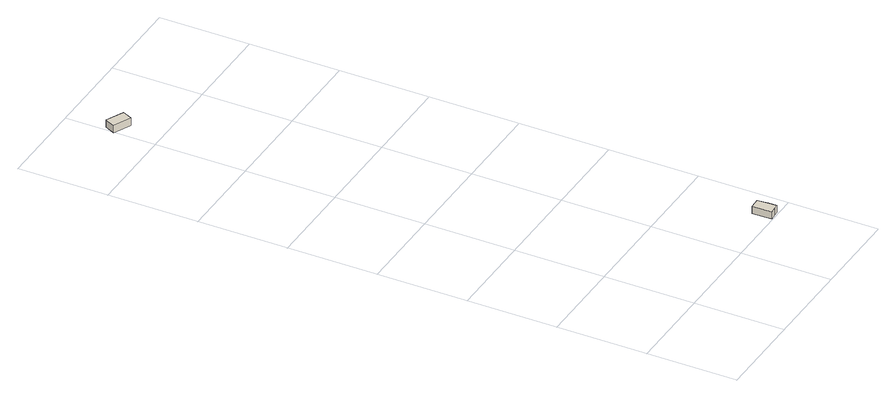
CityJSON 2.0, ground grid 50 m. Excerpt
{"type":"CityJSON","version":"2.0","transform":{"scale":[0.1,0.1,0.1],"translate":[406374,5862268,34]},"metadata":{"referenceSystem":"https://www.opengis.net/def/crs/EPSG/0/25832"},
"CityObjects":{
"building1":{"type":"Building","attributes":{"Gemeindeschluessel":"03454033","AbsoluteHoehe":"35.567","MittlereTraufHoehe":"39.508","Firsthoehe":"40.531","function":"31001_1000","roofType":"3100","measuredHeight":4.96},"address":[{"country":"Germany","locality":"Lorup"}],"geometry":[{"type":"MultiSurface","lod":"1","boundaries":[[[0,1,2,3,4,5,6,7]],[[8,9,10,11,12,13,14,15]],[[8,15,7,6]],[[9,8,6,5]],[[10,9,5,4]],[[11,10,4,3]],[[12,11,3,2]],[[13,12,2,1]],[[14,13,1,0]],[[15,14,0,7]]]}]},
"building2":{"type":"Building","attributes":{"Gemeindeschluessel":"03454033","AbsoluteHoehe":"34.411","MittlereTraufHoehe":"38.06","Firsthoehe":"39.501","function":"31001_1000","roofType":"3100","measuredHeight":5.09},"address":[{"country":"Germany","locality":"Lorup"}],"geometry":[{"type":"MultiSurface","lod":"1","boundaries":[[[16,17,18,19]],[[20,21,22,23]],[[20,23,19,18]],[[21,20,18,17]],[[22,21,17,16]],[[23,22,16,19]]]}]}
},
"vertices":[
[884,3,58],[882,49,58],[881,62,58],[879,111,58],[848,110,58],[818,108,58],[823,0,58],[853,2,58],[823,0,16],[818,108,16],[848,110,16],[879,111,16],[881,62,16],[882,49,16],[884,3,16],[853,2,16],
[1,3232,48],[99,3186,48],[125,3241,48],[27,3288,48],[125,3241,4],[99,3186,4],[1,3232,4],[27,3288,4]
]}
